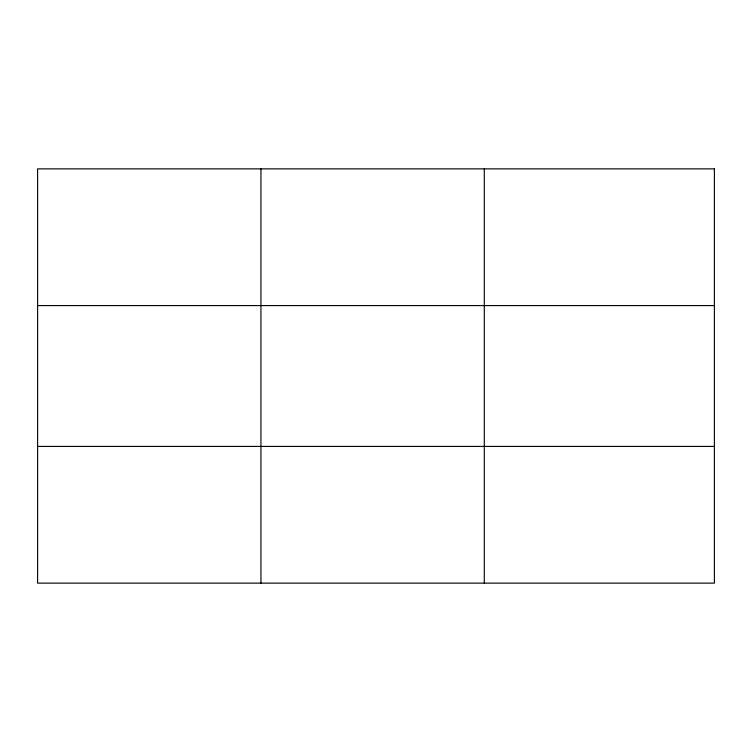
<?xml version="1.0" encoding="UTF-8"?>
<svg xmlns="http://www.w3.org/2000/svg" width="752" height="752" viewBox="0 0 752 752"><rect width="100%" height="100%" fill="white"/><g stroke="black" fill="none" stroke-linecap="round" stroke-linejoin="round"><path stroke-width="1.13" d="M260.944 168.862L260.944 583.138M484.288 168.862L484.288 583.138M37.6 305.575L714.4 305.575M37.6 446.425L714.4 446.425M714.4 168.862L714.4 583.138L37.6 583.138L37.6 168.862L714.4 168.862"/></g></svg>
